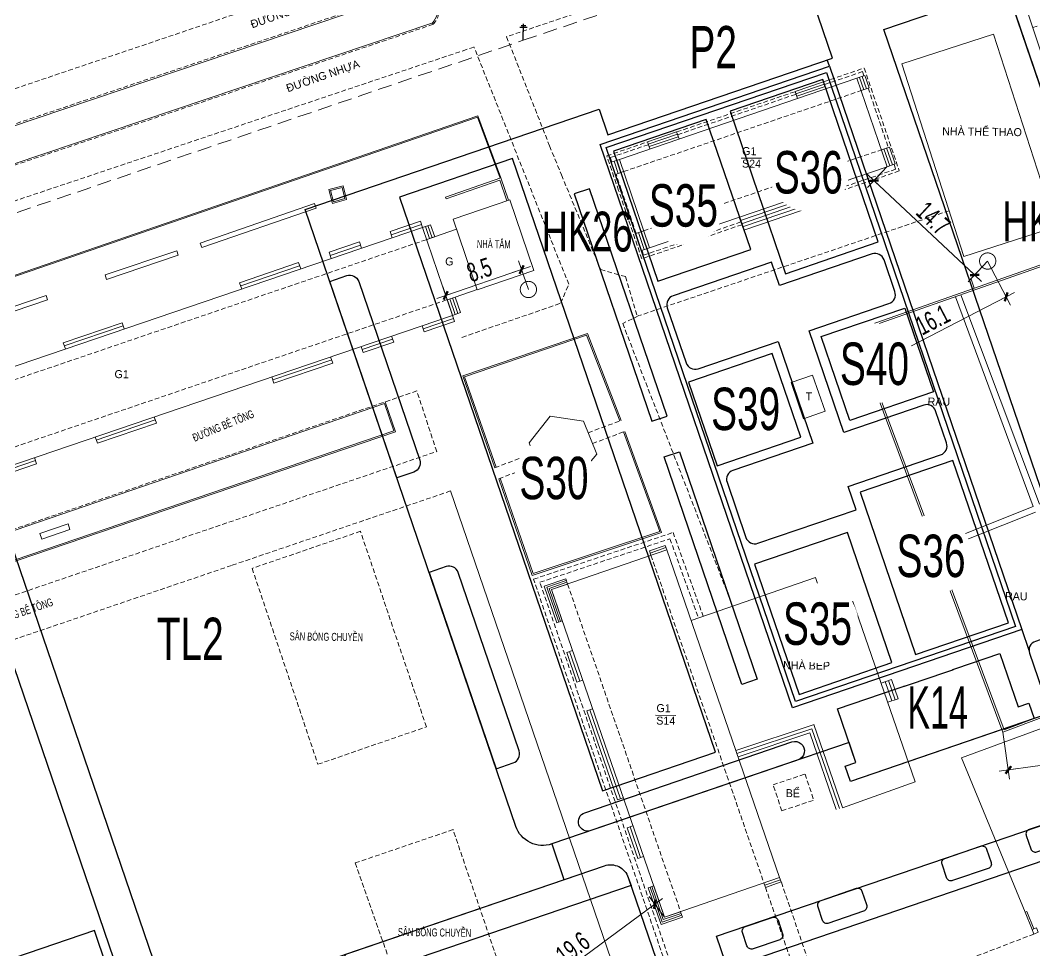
# Model space of a CAD drawing. Header units: inches. Extents: x 496359 to 501064, y 2374078 to 2377203.
# Drawn here: x 499073.7 to 499181.5, y 2376459.6 to 2376558.4 of the extents above; entities that cross this region are included whole.
import ezdxf
from ezdxf.enums import TextEntityAlignment as Align

# ---------------------------------------------------------------- set-up
doc = ezdxf.new("R2010")
doc.units = ezdxf.units.IN
doc.header["$MEASUREMENT"] = 0
doc.linetypes.add('DASHED', pattern=[0.75, 0.5, -0.25])
for name, color, linetype in [('cd', 7, 'Continuous'), ('chu', 6, 'Continuous'), ('MANH', 147, 'Continuous'), ('NOI', 2, 'Continuous'), ('tl', 8, 'Continuous')]:
    doc.layers.add(name, color=color, linetype=linetype)
for name, color, linetype, lineweight in [('EG Text2', 7, 'Continuous', 18), ('ISO', 252, 'Continuous', 20), ('LC Dim', 8, 'Continuous', 18), ('LC Net dam 1', 30, 'Continuous', 30), ('LC Net manh', 239, 'Continuous', 5)]:
    doc.layers.add(name, color=color, linetype=linetype, lineweight=lineweight)
doc.styles.add('dien giai', font='', dxfattribs={"width": 0.8})
doc.styles.add('EG Hai', font='')
doc.styles.add('style1', font='')
doc.styles.get('dien giai').set_extended_font_data('.VnArial NarrowH')
doc.styles.get('EG Hai').set_extended_font_data('.VnArial NarrowH')
doc.styles.get('style1').set_extended_font_data('.VnAvantH')
doc.dimstyles.new('DIM300', dxfattribs={"dimscale": 0.5, "dimtxt": 2, "dimasz": 0.007, "dimexe": 1, "dimexo": 0, "dimgap": 0.4, "dimtad": 1, "dimtoh": 1, "dimdec": 1, "dimzin": 1, "dimdsep": 46, "dimtxsty": 'dien giai', "dimblk": 'rowdim', "dimcen": 2.5, "dimclrd": 256, "dimclre": 256, "dimclrt": 2, "dimazin": 0, "dimtfac": 1, "dimtdec": 1, "dimtix": 1, "dimtmove": 2, "dimatfit": 0, "dimldrblk": 'dot leader', "dimfxl": 2, "dimtolj": 1, "dimtzin": 0, "dimlwd": -1, "dimlwe": -1, "dimarcsym": 1})

# ---------------------------------------------------------------- blocks, each defined once
blk = doc.blocks.new('cdien')
at = {"layer": 'cd', "extrusion": (-0.000518657, 0.000768986, 1)}
for p, q in [((-0.8, 2.78, 0), (0.76, 2.78, 0)), ((-0.46, 3.14, 0), (0.49, 3.14, 0)), ((0, 0), (0, 3.5, 0))]:
    blk.add_line(p, q, dxfattribs=at)
blk = doc.blocks.new('1')
at = {"layer": 'tl', "color": 250, "lineweight": 0}
blk.add_line((0, -0.5), (0, 0), dxfattribs=at)
blk = doc.blocks.new('Nền HT mới')
at = {"layer": 'chu', "color": 6, "lineweight": 0, "elevation": -28.38}
for points in [[(764.98, 263.02), (767.14, 263)], [(755.88, 203.86), (758.03, 203.83)]]:
    blk.add_lwpolyline(points, dxfattribs=at)
at = {"layer": 'MANH', "color": 1, "linetype": 'DASHED', "lineweight": 0, "ltscale": 3, "elevation": -28.38}
blk.add_lwpolyline([(562.77, 214.46), (590.05, 223.76), (618.36, 233.47), (646.51, 243), (675.3, 252.89), (741.83, 275.53), (811.08, 298.94), (834.62, 307.18)], dxfattribs=at)
at = {"layer": 'MANH', "color": 3, "linetype": 'DASHED', "lineweight": 0, "elevation": -28.38}
for points in [[(817.06, 301.97), (804.07, 297.44), (740.06, 275.91)], [(651.55, 258.23), (661.74, 261.65), (674.33, 265.81), (729.99, 284.67), (737.1, 287.22)], [(672.36, 261.42), (731.51, 281.37)], [(732.27, 277.23), (673.77, 257.54)], [(740.06, 275.91), (744.62, 264.32), (745.89, 261.23), (750.05, 251.17), (752.67, 250.43)], [(736.6, 274.8), (735.8, 274.54), (669.44, 252.31), (653.64, 246.99), (626.46, 237.9), (602.52, 229.99), (561.16, 215.66)], [(735.31, 243.97), (745.81, 247.6), (746.66, 249.61), (736.59, 274.83)], [(787.07, 257.43), (754.18, 246.3)], [(752.67, 250.43), (753.94, 246.14)], [(754.09, 246.28), (754.09, 246.28), (752.39, 245.46), (764.07, 215.42)], [(666.55, 209.37), (732.64, 231.85), (730.52, 238.28), (660.85, 214.39)], [(734.11, 227.66), (710.85, 219.75), (611.88, 186.06)], [(767.54, 185.57), (772.45, 171.58), (760.91, 167.51)], [(796.07, 180.6), (774.03, 172.15), (769.23, 186.13)]]:
    blk.add_lwpolyline(points, dxfattribs=at)
at = {"layer": 'MANH', "color": 2, "lineweight": 0, "elevation": -28.38}
for points in [[(672.41, 261.28), (731.56, 281.23)], [(732.22, 277.37), (673.72, 257.68)], [(782.02, 273.02), (791.78, 276.17)], [(791.78, 276.17), (798.4, 255.71)], [(782.02, 273.02), (788.64, 252.55)], [(777.27, 271.49), (778.12, 271.78)], [(777.99, 270.28), (777.55, 271.59)], [(778.28, 270.38), (777.83, 271.68)], [(778.56, 270.48), (778.12, 271.78)], [(752.04, 262.88), (777.27, 271.49)], [(770.7, 270.1), (773.73, 271.13)], [(770.79, 269.84), (773.82, 270.88)], [(770.88, 269.59), (773.91, 270.62)], [(773.73, 271.13), (773.99, 270.37)], [(780.47, 262.1), (777.27, 271.49)], [(777.71, 270.19), (778.56, 270.48)], [(770.7, 270.1), (770.96, 269.34)], [(656.5, 247.94), (658.99, 240.53), (736.96, 267.37), (739.36, 260.88)], [(755.02, 264.75), (758.11, 265.81)], [(755.11, 264.49), (758.2, 265.55)], [(755.19, 264.24), (758.29, 265.29)], [(758.11, 265.81), (758.37, 265.05)], [(755.02, 264.75), (755.28, 263.99)], [(779.86, 263.9), (780.71, 264.19)], [(780.75, 262.19), (780.14, 264)], [(781.04, 262.29), (780.42, 264.09)], [(781.32, 262.39), (780.71, 264.19)], [(752.04, 262.88), (751.18, 262.59)], [(751.63, 261.29), (751.18, 262.59)], [(751.91, 261.39), (751.47, 262.69)], [(752.2, 261.48), (751.75, 262.79)], [(755.24, 253.49), (752.04, 262.88)], [(755.24, 253.49), (780.47, 262.1)], [(781.32, 262.39), (780.47, 262.1)], [(733.58, 258.88), (739.45, 260.91), (740.26, 258.53)], [(752.48, 261.58), (751.63, 261.29)], [(722.69, 260.08), (723.07, 258.61), (721.56, 258.2), (721.17, 259.68), (722.69, 260.08)], [(733.64, 258.7), (739.33, 260.66), (740.07, 258.47)], [(733.64, 258.7), (733.58, 258.88)], [(771.38, 257.46), (770.91, 258.84)], [(707.52, 253.99), (719.66, 258.18)], [(707.69, 253.52), (719.82, 257.7)], [(719.82, 257.7), (719.66, 258.18)], [(734.38, 256.53), (740.39, 258.58)], [(740.39, 258.58), (742.95, 251.07)], [(764.89, 256.39), (771.03, 258.48)], [(765.01, 256.05), (771.14, 258.14)], [(765.13, 255.71), (771.26, 257.8)], [(734.38, 256.53), (736.93, 249.03)], [(765.24, 255.37), (764.77, 256.74)], [(765.24, 255.37), (771.38, 257.46)], [(661.73, 232.03), (731.14, 255.65)], [(727.68, 255.21), (730.92, 256.31)], [(727.8, 254.88), (731.03, 255.98)], [(731.14, 255.65), (730.92, 256.31)], [(731.14, 255.65), (731.99, 255.94)], [(734.32, 246.31), (731.14, 255.65)], [(731.86, 254.47), (731.43, 255.75)], [(731.58, 254.37), (734.75, 255.45)], [(732.15, 254.56), (731.71, 255.84)], [(732.43, 254.66), (731.99, 255.94)], [(788.64, 252.55), (798.4, 255.71)], [(727.68, 255.21), (727.91, 254.55)], [(731.58, 254.37), (732.43, 254.66)], [(754.63, 255.29), (753.77, 255)], [(754.39, 253.2), (753.77, 255)], [(754.67, 253.3), (754.06, 255.1)], [(754.96, 253.39), (754.34, 255.2)], [(707.69, 253.52), (707.52, 253.99)], [(721.21, 253.01), (724.44, 254.11)], [(721.33, 252.68), (724.55, 253.78)], [(724.44, 254.11), (724.66, 253.45)], [(754.39, 253.2), (755.24, 253.49)], [(697.42, 250.6), (705.03, 253.17)], [(697.58, 250.12), (705.19, 252.69)], [(705.19, 252.69), (705.03, 253.17)], [(721.21, 253.01), (721.44, 252.35)], [(792.78, 202.03), (815.45, 210.56), (799.8, 252.73), (776.87, 244.68), (776.87, 244.68), (792.78, 202.03)], [(711.7, 249.78), (717.96, 251.91)], [(711.82, 249.45), (718.08, 251.58)], [(717.96, 251.91), (718.19, 251.24)], [(736.93, 249.03), (742.95, 251.07)], [(697.58, 250.12), (697.42, 250.6)], [(789.2, 250.09), (789.39, 250.15)], [(789.2, 250.09), (789.54, 249.13)], [(789.39, 250.15), (789.72, 249.2)], [(711.7, 249.78), (711.93, 249.11)], [(734.61, 248.26), (736.92, 249.05)], [(678.82, 244.26), (691.15, 248.43)], [(678.98, 243.79), (691.31, 247.96)], [(691.31, 247.96), (691.15, 248.43)], [(733.75, 247.97), (734.61, 248.26)], [(734.6, 246.41), (734.04, 248.07)], [(734.89, 246.51), (734.32, 248.17)], [(735.17, 246.6), (734.61, 248.26)], [(795.99, 226.01), (787.72, 248.28)], [(788.29, 248.48), (796.65, 226.27)], [(664.9, 222.7), (734.32, 246.31)], [(731.2, 244.88), (734.43, 245.98)], [(734.32, 246.31), (735.17, 246.6)], [(734.32, 246.31), (734.54, 245.65)], [(692.97, 243.4), (699.23, 245.53)], [(693.08, 243.07), (699.34, 245.2)], [(699.23, 245.53), (699.45, 244.87)], [(731.31, 244.55), (731.09, 245.21)], [(731.31, 244.55), (734.54, 245.65)], [(724.73, 242.68), (727.95, 243.78)], [(728.07, 243.45), (727.84, 244.11)], [(752.21, 235.15), (748.64, 244.38), (735.41, 239.89), (738.81, 230.13)], [(752.07, 235.1), (752.07, 235.1), (748.55, 244.2), (735.6, 239.79), (738.95, 230.18)], [(692.97, 243.4), (693.2, 242.74)], [(724.84, 242.35), (724.61, 243.01)], [(724.84, 242.35), (728.07, 243.45)], [(715.22, 239.45), (721.48, 241.58)], [(721.59, 241.24), (721.37, 241.91)], [(715.33, 239.11), (721.59, 241.24)], [(715.33, 239.11), (715.11, 239.78)], [(770.27, 239.19), (772.55, 239.97)], [(772.55, 239.97), (773.88, 236.12)], [(770.27, 239.19), (771.6, 235.33)], [(614.9, 195.01), (657.02, 209.18), (657.98, 206.47), (666.55, 209.39), (665.47, 212.59), (728.26, 233.95), (727.17, 237.13)], [(614.85, 195.16), (657.11, 209.37), (658.07, 206.66), (666.36, 209.48), (665.28, 212.68), (728.07, 234.05), (727.08, 236.94)], [(727.08, 236.94), (660.9, 214.24)], [(771.6, 235.33), (773.88, 236.12)], [(696.48, 233.07), (702.74, 235.2)], [(702.86, 234.87), (702.63, 235.53)], [(696.6, 232.74), (702.86, 234.87)], [(739.22, 228.95), (742.79, 218.69), (756.52, 223.26), (752.63, 233.99)], [(739.36, 229.01), (742.88, 218.88), (756.33, 223.35), (752.49, 233.93)], [(696.6, 232.74), (696.37, 233.4)], [(683.69, 228.72), (690.03, 230.88)], [(690.14, 230.54), (689.92, 231.21)], [(683.8, 228.39), (690.14, 230.54)], [(734.11, 227.66), (754.24, 168.86)], [(785.6, 221.86), (795.99, 226.01)], [(796.22, 225.4), (785.81, 221.28)], [(690.49, 223.16), (693.48, 224.18)], [(693.68, 223.57), (693.48, 224.18)], [(690.7, 222.55), (690.49, 223.16)], [(690.7, 222.55), (693.68, 223.57)], [(744.82, 217.18), (757.06, 221.4)], [(756.9, 221.88), (755.22, 221.3)], [(755.39, 220.83), (755.22, 221.3)], [(756.98, 221.64), (755.3, 221.06)], [(756.9, 221.88), (757.06, 221.4)], [(757.06, 221.4), (769.06, 186.6)], [(746.34, 218.34), (744.06, 217.55), (745.4, 213.66)], [(746.4, 218.15), (744.32, 217.43), (745.59, 213.72)], [(746.47, 217.96), (744.57, 217.31), (745.78, 213.79)], [(746.53, 217.77), (744.82, 217.18), (745.97, 213.86)], [(746.53, 217.77), (746.34, 218.34)], [(772.87, 218.46), (759.65, 213.9)], [(774.07, 214.98), (772.87, 218.46)], [(744.82, 217.18), (756.83, 182.38)], [(776.84, 215.93), (774.07, 214.98)], [(783.45, 196.78), (776.84, 215.93)], [(745.4, 213.66), (745.97, 213.86)], [(746.44, 210.52), (747.05, 210.73)], [(746.44, 210.52), (747.53, 207.35)], [(746.74, 210.62), (747.84, 207.46)], [(822.52, 192.77), (816.65, 209.72), (788.36, 199.33), (795.14, 182.92)], [(747.53, 207.35), (748.14, 207.56)], [(780.94, 207.64), (779.83, 207.25)], [(780.98, 205.37), (780.28, 207.41)], [(781.32, 205.49), (780.61, 207.52)], [(781.65, 205.6), (780.94, 207.64)], [(781.65, 205.6), (780.54, 205.22)], [(748.58, 204.3), (749.19, 204.52)], [(748.58, 204.3), (751.84, 194.85)], [(748.89, 204.41), (752.15, 194.96)], [(764.41, 200.1), (772.71, 202.86)], [(775.74, 194.04), (772.7, 202.86)], [(764.52, 199.77), (772.48, 202.41)], [(764.64, 199.44), (772.27, 201.97)], [(775.08, 193.82), (772.27, 201.97)], [(775.41, 193.93), (772.48, 202.41)], [(783.45, 196.78), (775.73, 194.01)], [(751.84, 194.85), (752.45, 195.06)], [(752.87, 191.87), (753.48, 192.08)], [(752.87, 191.87), (753.98, 188.64)], [(753.18, 191.98), (754.29, 188.74)], [(753.98, 188.64), (754.6, 188.85)], [(769.06, 186.6), (756.83, 182.38)], [(769.23, 186.13), (769.06, 186.6)], [(755.11, 185.52), (755.68, 185.71)], [(758.73, 182.41), (756.46, 181.62), (755.11, 185.52)], [(758.67, 182.6), (756.58, 181.88), (755.3, 185.58)], [(758.6, 182.78), (756.7, 182.13), (755.49, 185.65)], [(758.54, 182.97), (756.83, 182.38), (755.68, 185.71)], [(767.39, 186.03), (767.55, 185.55)], [(769.14, 186.37), (767.47, 185.79)], [(769.23, 186.13), (767.55, 185.55)], [(758.54, 182.97), (758.73, 182.41)], [(795.14, 182.92), (795.32, 183)], [(795.14, 182.92), (795.88, 181.07)], [(795.32, 183), (796.06, 181.14)]]:
    blk.add_lwpolyline(points, dxfattribs=at)
blk.add_lwpolyline([(821.46, 200.01), (795.5, 278.24, -0.435873), (796.2, 279.53), (800.78, 280.68, -0.394322), (801.97, 280.02), (827.35, 202.25, -0.393708), (826.78, 201.02), (822.79, 199.4, -0.433538)], format="xyb", close=True, dxfattribs=at)
at = {"layer": 'MANH', "color": 5, "linetype": 'DASHED', "lineweight": 0, "elevation": -28.38}
for points in [[(773.74, 271.12), (778.04, 272.58), (781.77, 261.65), (771.18, 258.03)], [(773.84, 270.83), (777.86, 272.2), (778.01, 271.75)], [(778.46, 270.44), (780.6, 264.15)], [(758.12, 265.79), (770.71, 270.08)], [(758.22, 265.5), (770.81, 269.8)], [(751.95, 259.58), (750.69, 263.25), (755.02, 264.73)], [(751.23, 262.61), (751.07, 263.07), (755.12, 264.45)], [(781.22, 262.35), (781.39, 261.84), (771.08, 258.32)], [(753.82, 255.02), (752.23, 259.67), (751.68, 261.31)], [(765.05, 255.94), (754.42, 252.32), (751.95, 259.58)], [(764.95, 256.23), (754.61, 252.7), (754.43, 253.22)], [(742.92, 218.29), (757.74, 223.25), (760.94, 214.35)], [(743.6, 217.96), (757.41, 222.58), (760.44, 214.17)], [(762.04, 162.58), (742.92, 218.29)], [(762.54, 162.75), (743.6, 217.96)]]:
    blk.add_lwpolyline(points, dxfattribs=at)
at = {"layer": 'MANH', "linetype": 'DASHED', "lineweight": 0, "elevation": -28.38}
for points in [[(752.48, 261.58), (777.71, 270.19)], [(754.63, 255.29), (779.86, 263.9)], [(662.16, 230.75), (731.58, 254.37)], [(664.34, 224.36), (733.75, 247.97)], [(755.39, 220.83), (767.39, 186.03)], [(746.53, 217.77), (758.54, 182.97)]]:
    blk.add_lwpolyline(points, dxfattribs=at)
at = {"layer": 'MANH', "lineweight": 0, "elevation": -28.38}
blk.add_lwpolyline([(739.45, 260.91), (737.02, 267.5), (659.06, 240.66), (656.59, 247.97)], dxfattribs=at)
at = {"layer": 'MANH', "color": 2, "lineweight": 0, "elevation": -28.38}
for points in [[(722.58, 259.89), (722.89, 258.71), (721.67, 258.38), (721.36, 259.57)], [(792.9, 202.29), (815.2, 210.68), (799.68, 252.48), (777.13, 244.56)], [(743.68, 229.35), (747.31, 228.8), (749.65, 231.57), (748.24, 235.06), (744.68, 235.6), (742.44, 232.78)], [(796.53, 180.79), (796.35, 181.25), (795.88, 181.07), (796.07, 180.6)]]:
    blk.add_lwpolyline(points, close=True, dxfattribs=at)
at = {"layer": 'MANH', "color": 2, "linetype": 'DASHED', "lineweight": 0, "elevation": -28.38}
for points in [[(748.73, 233.84), (752.21, 235.15)], [(749.19, 232.69), (752.63, 233.99)], [(738.81, 230.13), (742.85, 231.64)], [(739.23, 228.96), (743.27, 230.48)], [(768.37, 196.46), (771.76, 197.59)], [(771.76, 197.59), (772.68, 194.82)], [(769.29, 193.69), (768.37, 196.46)], [(769.29, 193.69), (772.68, 194.82)]]:
    blk.add_lwpolyline(points, dxfattribs=at)
for points in [[(720.02, 198.63), (731.54, 202.61), (724.54, 223.38), (713.03, 219.44)], [(731.01, 168.17), (741.15, 171.77), (734.37, 191.69), (723.98, 188.15)]]:
    blk.add_lwpolyline(points, close=True, dxfattribs=at)
at = {"layer": 'MANH', "color": 2, "lineweight": 0}
blk.add_arc((730.28, 279, -2.36), 2.51, 318.1585, 62.5739, dxfattribs=at)
at = {"layer": 'MANH', "color": 3, "linetype": 'DASHED', "lineweight": 0}
blk.add_arc((730.28, 279, -2.36), 2.66, 318.1585, 62.5739, dxfattribs=at)
at = {"layer": 'cd', "lineweight": 0, "xscale": 0.5, "yscale": 0.5, "zscale": 0.5, "rotation": 359.2672157837458}
blk.add_blockref('cdien', (741.83, 275.53, -2.53), dxfattribs=at)
at = {"layer": 'NOI', "color": 2, "lineweight": 0, "rotation": 108.3585656710633}
blk.add_blockref('1', (795.95, 276.88, -2.69), dxfattribs=at)
at = {"layer": 'chu', "color": 6, "lineweight": 0, "style": 'style1'}
for s, rotation, p in [('§¦êNG NHùA ', 19.213, (713.04, 276.79, -28.38)), ('§¦êNG NHùA ', 19.213, (716.83, 270, -28.38)), ('nhµ thÓ thao', 359.2672, (786.32, 265.45, -28.38)), ('G1', 359.2672, (765.07, 263.34, -28.38)), ('S24', 359.2672, (765.06, 262.01, -28.38)), ('g', 359.2672, (733.53, 251.62, -28.38)), ('g1', 359.2672, (698.41, 239.65, -28.38)), ('T', 359.2672, (771.81, 237.28, -2.16)), ('RAU', 359.2672, (784.77, 236.74, -28.38)), ('RAU', 359.2672, (792.99, 216.07, -28.38)), ('NHµ BÕP', 359.2672, (769.42, 208.74, -28.38)), ('G1', 359.2672, (755.97, 204.18, -28.38)), ('S14', 359.2672, (755.95, 202.85, -28.38)), ('BÓ', 359.2672, (769.7, 195.15, -1.72))]:
    blk.add_text(s, height=0.85, rotation=rotation, dxfattribs=at).set_placement(p)
at = {"layer": 'chu', "color": 6, "lineweight": 0, "style": 'style1', "width": 0.7}
blk.add_text('nhµ t¾m', height=0.85, rotation=359.2672, dxfattribs=at).set_placement((736.9, 253.47, -28.38))
at = {"layer": 'chu', "color": 6, "lineweight": 0, "ltscale": 0.8, "style": 'style1', "width": 0.7}
for s, rotation, p in [('§¦êNG B£ T¤NG', 22.4077, (706.92, 232.88, -28.38)), ('t«n', 359.2672, (745.1, 231.78, -2.18)), ('§¦êNG B£ T¤NG', 19.0786, (685.42, 213.25, -28.38)), ('s©n bãng chuyÒn', 359.2672, (717.02, 211.8, -28.38)), ('s©n bãng chuyÒn', 359.2672, (728.51, 180.4, -28.38))]:
    blk.add_text(s, height=0.85, rotation=rotation, dxfattribs=at).set_placement(p)
blk = doc.blocks.new('rowdim')
blk.add_line((-200, 0), (200, 0))
at = {"const_width": 50}
blk.add_lwpolyline([(-71, -71), (71, 71)], dxfattribs=at)
blk = doc.blocks.new('*D299')
at = {"layer": 'Defpoints', "color": 0, "transparency": 16777216}
for p in [(499165.76, 2376542.87), (499176.45, 2376532.85), (499175.07, 2376531.37)]:
    blk.add_point(p, dxfattribs=at)
at = {"layer": 'LC Dim', "transparency": 16777216}
for p, q in [((499165.76, 2376542.87), (499163.69, 2376540.66)), ((499164.38, 2376541.39), (499175.06, 2376531.37)), ((499176.45, 2376532.85), (499174.38, 2376530.64))]:
    blk.add_line(p, q, dxfattribs=at)
at = {"layer": 'LC Dim', "transparency": 16777216, "xscale": 0.005, "yscale": 0.005, "zscale": 0.005}
for p, rotation in [((499164.38, 2376541.39), 136.8472110397441), ((499175.07, 2376531.37), 316.8472110397441)]:
    blk.add_blockref('rowdim', p, dxfattribs=dict(at, rotation=rotation))
at = {"layer": 'LC Dim', "color": 2, "transparency": 16777216, "insert": (499170.68, 2376537.4), "char_height": 2, "attachment_point": 5, "rotation": 316.8472, "style": 'dien giai'}
blk.add_mtext('\\A1;14.7', dxfattribs=at)
blk = doc.blocks.new('dot leader')
at = {"const_width": 50}
blk.add_lwpolyline([(-25, 0, 1), (25, 0, 1)], format="xyb", close=True, dxfattribs=at)
blk = doc.blocks.new('*D300')
at = {"layer": 'Defpoints', "color": 0, "transparency": 16777216}
for p in [(499176.45, 2376532.85), (499178.42, 2376529.05), (499162.16, 2376525.46)]:
    blk.add_point(p, dxfattribs=at)
at = {"layer": 'LC Dim', "transparency": 16777216}
for p, q in [((499176.45, 2376532.85), (499178.88, 2376528.16)), ((499164.13, 2376521.66), (499178.42, 2376529.04)), ((499162.16, 2376525.46), (499164.59, 2376520.77))]:
    blk.add_line(p, q, dxfattribs=at)
at = {"layer": 'LC Dim', "transparency": 16777216, "xscale": 0.005, "yscale": 0.005, "zscale": 0.005}
for p, rotation in [((499178.42, 2376529.05), 27.34272483624992), ((499164.13, 2376521.66), 207.3427248362499)]:
    blk.add_blockref('rowdim', p, dxfattribs=dict(at, rotation=rotation))
at = {"layer": 'LC Dim', "color": 2, "transparency": 16777216, "insert": (499170.62, 2376526.61), "char_height": 2, "attachment_point": 5, "rotation": 27.3427, "style": 'dien giai'}
blk.add_mtext('\\A1;16.1', dxfattribs=at)
blk = doc.blocks.new('*D301')
at = {"layer": 'Defpoints', "color": 0, "transparency": 16777216}
for p in [(499201.52, 2376486.14), (499178.08, 2376482.81), (499202.09, 2376482.13)]:
    blk.add_point(p, dxfattribs=at)
at = {"layer": 'LC Dim', "transparency": 16777216}
for p, q in [((499201.52, 2376486.14), (499202.23, 2376481.14)), ((499178.08, 2376482.81), (499178.79, 2376477.81)), ((499178.65, 2376478.8), (499202.08, 2376482.13))]:
    blk.add_line(p, q, dxfattribs=at)
at = {"layer": 'LC Dim', "transparency": 16777216, "xscale": 0.005, "yscale": 0.005, "zscale": 0.005}
for p, rotation in [((499202.09, 2376482.13), 8.092863993831273), ((499178.65, 2376478.8), 188.0928639938313)]:
    blk.add_blockref('rowdim', p, dxfattribs=dict(at, rotation=rotation))
at = {"layer": 'LC Dim', "color": 2, "transparency": 16777216, "insert": (499190.17, 2376481.87), "char_height": 2, "attachment_point": 5, "rotation": 8.0929, "style": 'dien giai'}
blk.add_mtext('\\A1;23.7', dxfattribs=at)
blk = doc.blocks.new('*D303')
at = {"layer": 'Defpoints', "color": 0, "transparency": 16777216}
for p in [(499127.67, 2376529.83), (499118.89, 2376529.2), (499119.61, 2376527.09)]:
    blk.add_point(p, dxfattribs=at)
at = {"layer": 'LC Dim', "transparency": 16777216}
for p, q in [((499127.67, 2376529.83), (499126.63, 2376532.89)), ((499126.95, 2376531.94), (499118.9, 2376529.2)), ((499119.61, 2376527.09), (499118.57, 2376530.15))]:
    blk.add_line(p, q, dxfattribs=at)
at = {"layer": 'LC Dim', "transparency": 16777216, "xscale": 0.005, "yscale": 0.005, "zscale": 0.005}
for p, rotation in [((499126.95, 2376531.94), 18.78947499298981), ((499118.89, 2376529.2), 198.7894749929898)]:
    blk.add_blockref('rowdim', p, dxfattribs=dict(at, rotation=rotation))
at = {"layer": 'LC Dim', "color": 2, "transparency": 16777216, "insert": (499122.47, 2376531.92), "char_height": 2, "attachment_point": 5, "rotation": 18.7895, "style": 'dien giai'}
blk.add_mtext('\\A1;8.5', dxfattribs=at)
blk = doc.blocks.new('*D306')
at = {"layer": 'Defpoints', "color": 0, "transparency": 16777216}
for p in [(499142.12, 2376463.16), (499125.33, 2376452.94), (499126.36, 2376451.55)]:
    blk.add_point(p, dxfattribs=at)
at = {"layer": 'LC Dim', "transparency": 16777216}
for p, q in [((499142.12, 2376463.16), (499140.51, 2376465.35)), ((499141.1, 2376464.54), (499125.34, 2376452.94)), ((499126.36, 2376451.55), (499124.74, 2376453.74))]:
    blk.add_line(p, q, dxfattribs=at)
at = {"layer": 'LC Dim', "transparency": 16777216, "xscale": 0.005, "yscale": 0.005, "zscale": 0.005}
for p, rotation in [((499141.1, 2376464.54), 36.36295735677666), ((499125.33, 2376452.94), 216.3629573567766)]:
    blk.add_blockref('rowdim', p, dxfattribs=dict(at, rotation=rotation))
at = {"layer": 'LC Dim', "color": 2, "transparency": 16777216, "insert": (499132.38, 2376459.88), "char_height": 2, "attachment_point": 5, "rotation": 36.363, "style": 'dien giai'}
blk.add_mtext('\\A1;19.6', dxfattribs=at)

msp = doc.modelspace()

# ---------------------------------------------------------------- linework, layer by layer
at = {"layer": 'LC Net dam 1'}
for points in [[(499159.64, 2376553.55), (499159.41, 2376554.22)], [(499180.08, 2376493.72), (499180.84, 2376491.51)], [(499130.15, 2376470.94), (499131.45, 2376467.16)]]:
    msp.add_lwpolyline(points, dxfattribs=at)
at = {"layer": 'LC Net dam 1', "const_width": 0.1}
for points in [[(499175.59, 2376532.85, 1), (499177.32, 2376532.85, 1)], [(499126.81, 2376529.83, 1), (499128.54, 2376529.83, 1)]]:
    msp.add_lwpolyline(points, format="xyb", close=True, dxfattribs=at)
at = {"layer": 'LC Net dam 1'}
for points in [[(499113.7, 2376509.82), (499106.57, 2376530.68), (499108.38, 2376531.3, -0.414214), (499109.65, 2376530.68), (499116.13, 2376511.71, -0.414214), (499115.51, 2376510.44)], [(499117.13, 2376499.78), (499124.26, 2376478.93), (499126.06, 2376479.55, 0.414214), (499126.69, 2376480.82), (499120.21, 2376499.78, 0.414214), (499118.94, 2376500.4)], [(499181.52, 2376492.46, 0.414214), (499180.9, 2376491.19), (499186.3, 2376475.38, 0.414214), (499187.57, 2376474.76), (499189.77, 2376475.51, 0.414214), (499190.4, 2376476.78), (499185, 2376492.59, 0.414214), (499183.73, 2376493.21)], [(499134.3, 2376472.36, -1), (499133.66, 2376474.25), (499155.67, 2376481.78, -1), (499156.31, 2376479.88)], [(499181.67, 2376470.1), (499184.51, 2376471.07, 0.414214), (499184.82, 2376471.71), (499184.33, 2376473.13, 0.414214), (499183.7, 2376473.44), (499180.86, 2376472.47, 0.414214), (499180.55, 2376471.83), (499181.03, 2376470.41, 0.414214)], [(499176.51, 2376468.34), (499172.73, 2376467.05, -0.414214), (499172.09, 2376467.36), (499171.61, 2376468.78, -0.414214), (499171.92, 2376469.41), (499175.7, 2376470.71, -0.414214), (499176.34, 2376470.39), (499176.82, 2376468.97, -0.414214)], [(499135.74, 2376468.63, -0.414214), (499138.28, 2376467.38), (499138.58, 2376466.52), (499110.07, 2376456.78, -0.414214), (499108.81, 2376457.41), (499108.19, 2376459.21)], [(499159.52, 2376462.54), (499163.31, 2376463.83, 0.414214), (499163.62, 2376464.46), (499163.14, 2376465.88, 0.414214), (499162.5, 2376466.2), (499158.72, 2376464.9, 0.414214), (499158.4, 2376464.27), (499158.89, 2376462.85, 0.414214)], [(499154.37, 2376460.77), (499151.53, 2376459.8, -0.414214), (499150.89, 2376460.12), (499150.41, 2376461.54, -0.414214), (499150.72, 2376462.17), (499153.56, 2376463.14, -0.414214), (499154.19, 2376462.83), (499154.68, 2376461.41, -0.414214)]]:
    msp.add_lwpolyline(points, format="xyb", close=True, dxfattribs=at)
for points in [[(499161.79, 2376419.82), (499147.67, 2376461.13), (499186.62, 2376474.44), (499200.74, 2376433.12)], [(499008.95, 2376432.7), (499082.87, 2376457.96), (499081.58, 2376461.75), (499007.66, 2376436.49)]]:
    msp.add_lwpolyline(points, close=True, dxfattribs=at)
at = {"layer": 'LC Net dam 1', "elevation": -268.38}
msp.add_lwpolyline([(499186.48, 2376433.3), (499187.74, 2376429.61), (499174.34, 2376425.04), (499173.08, 2376428.73), (499161.44, 2376424.75), (499150.03, 2376458.14), (499186.71, 2376470.68), (499198.12, 2376437.28)], close=True, dxfattribs=at)
at = {"layer": 'LC Net dam 1'}
msp.add_lwpolyline([(498990.89, 2376419.13), (499135.74, 2376468.63, -0.414214), (499138.28, 2376467.38), (499145.91, 2376445.06), (499142.38, 2376443.85), (499148.78, 2376425.11), (499131.2, 2376419.11), (499130.42, 2376421.37), (499104.13, 2376412.39), (499105.26, 2376409.1), (499087.11, 2376404.74), (499080.92, 2376422.85), (499077.18, 2376421.58), (499072.43, 2376435.47, 0.414214)], format="xyb", dxfattribs=at)

# ---------------------------------------------------------------- block references
at = {"layer": 'LC Net manh'}
msp.add_blockref('Nền HT mới', (498385.3, 2376280.77, 2.92), dxfattribs=at)

# ---------------------------------------------------------------- texts
at = {"layer": 'EG Text2', "style": 'EG Hai', "width": 0.8}
for s, p in [('hk10', (499182.84, 2376537.07, -0.04)), ('hk26', (499133.91, 2376535.98, -53.72))]:
    msp.add_text(s, height=4.224, rotation=0, dxfattribs=at).set_placement(p, align=Align.MIDDLE_CENTER)

# ---------------------------------------------------------------- dimensions: what is measured, and where the dimension line sits
at = {"layer": 'LC Dim'}
for p1, p2, distance, picture, middle in [((499165.76, 2376542.87, -25.45), (499176.45, 2376532.85, -25.45), -2.03, '*D299', (499170.68, 2376537.4, -25.45)), ((499127.67, 2376529.83, -25.45), (499119.61, 2376527.09, -25.45), -2.23, '*D303', (499122.47, 2376531.92, -25.45)), ((499162.16, 2376525.46, -25.45), (499176.45, 2376532.85, -25.45), -4.28, '*D300', (499170.62, 2376526.61, -25.45)), ((499178.08, 2376482.81, -25.45), (499201.52, 2376486.14, -25.45), -4.05, '*D301', (499190.17, 2376481.87, -25.45)), ((499142.12, 2376463.16, -25.45), (499126.36, 2376451.55, -25.45), -1.72, '*D306', (499132.38, 2376459.88, -25.45))]:
    dim = msp.add_aligned_dim(p1=p1, p2=p2, distance=distance, dimstyle='DIM300', override={"dimscale": 1, "dimasz": 0.005, "dimpost": ''}, dxfattribs=at)
    dim.commit()
    dim.dimension.update_dxf_attribs({"geometry": picture, "text_midpoint": middle})

# ---------------------------------------------------------------- next in the draw order: wipeouts: each hides what was drawn before it
at = {"ltscale": 500}
for points, z in [([(499144.44, 2376552.37), (499143.98, 2376552.92), (499143.72, 2376553.32), (499143.49, 2376553.81), (499143.32, 2376554.34), (499143.23, 2376554.83), (499143.2, 2376555.27), (499143.22, 2376555.8), (499143.28, 2376556.2), (499143.43, 2376556.78), (499143.56, 2376557.09), (499143.78, 2376557.53), (499144.05, 2376557.92), (499144.43, 2376558.36), (499144.83, 2376558.72), (499145.31, 2376559.04), (499145.76, 2376559.26), (499146.2, 2376559.42), (499146.59, 2376559.52), (499147.1, 2376559.59), (499147.53, 2376559.61), (499147.94, 2376559.58), (499148.48, 2376559.48), (499148.89, 2376559.35), (499149.28, 2376559.19), (499149.86, 2376558.84), (499150.12, 2376558.64), (499150.42, 2376558.37), (499150.68, 2376558.1), (499150.94, 2376557.75), (499151.19, 2376557.34), (499151.35, 2376557), (499151.47, 2376556.64), (499151.59, 2376556.19), (499151.65, 2376555.79), (499151.67, 2376555.21), (499151.61, 2376554.66), (499151.51, 2376554.22), (499151.4, 2376553.87), (499151.2, 2376553.43), (499150.98, 2376553.05), (499150.77, 2376552.76), (499150.44, 2376552.38), (499150.17, 2376552.14), (499149.76, 2376551.83), (499149.49, 2376551.66), (499149.23, 2376551.53), (499148.93, 2376551.41), (499148.58, 2376551.29), (499148.25, 2376551.21), (499147.9, 2376551.16), (499147.55, 2376551.13), (499147.26, 2376551.13), (499146.83, 2376551.17), (499146.47, 2376551.24), (499146.06, 2376551.36), (499145.67, 2376551.52), (499145.19, 2376551.77), (499144.97, 2376551.92), (499144.66, 2376552.16)], -292.38), ([(499154.49, 2376539.35), (499154.03, 2376539.9), (499153.77, 2376540.3), (499153.54, 2376540.79), (499153.37, 2376541.32), (499153.28, 2376541.81), (499153.24, 2376542.25), (499153.26, 2376542.78), (499153.33, 2376543.18), (499153.48, 2376543.76), (499153.61, 2376544.07), (499153.83, 2376544.51), (499154.1, 2376544.9), (499154.48, 2376545.34), (499154.88, 2376545.7), (499155.35, 2376546.02), (499155.81, 2376546.24), (499156.24, 2376546.4), (499156.64, 2376546.5), (499157.15, 2376546.57), (499157.58, 2376546.59), (499157.99, 2376546.56), (499158.53, 2376546.46), (499158.94, 2376546.33), (499159.33, 2376546.17), (499159.91, 2376545.82), (499160.17, 2376545.62), (499160.47, 2376545.35), (499160.72, 2376545.08), (499160.99, 2376544.73), (499161.24, 2376544.32), (499161.39, 2376543.98), (499161.52, 2376543.62), (499161.64, 2376543.17), (499161.7, 2376542.77), (499161.72, 2376542.19), (499161.66, 2376541.64), (499161.56, 2376541.2), (499161.45, 2376540.85), (499161.25, 2376540.41), (499161.03, 2376540.03), (499160.82, 2376539.74), (499160.48, 2376539.36), (499160.22, 2376539.12), (499159.81, 2376538.81), (499159.53, 2376538.64), (499159.28, 2376538.51), (499158.98, 2376538.39), (499158.63, 2376538.27), (499158.3, 2376538.19), (499157.95, 2376538.14), (499157.6, 2376538.11), (499157.31, 2376538.11), (499156.88, 2376538.15), (499156.51, 2376538.22), (499156.11, 2376538.34), (499155.71, 2376538.5), (499155.24, 2376538.75), (499155.02, 2376538.9), (499154.71, 2376539.14)], -292.38), ([(499141.23, 2376535.82), (499140.76, 2376536.37), (499140.51, 2376536.77), (499140.28, 2376537.27), (499140.11, 2376537.79), (499140.02, 2376538.29), (499139.98, 2376538.73), (499140, 2376539.25), (499140.07, 2376539.66), (499140.22, 2376540.23), (499140.35, 2376540.55), (499140.57, 2376540.98), (499140.84, 2376541.38), (499141.22, 2376541.81), (499141.62, 2376542.17), (499142.09, 2376542.49), (499142.55, 2376542.72), (499142.98, 2376542.88), (499143.38, 2376542.98), (499143.88, 2376543.05), (499144.32, 2376543.06), (499144.73, 2376543.03), (499145.27, 2376542.93), (499145.68, 2376542.8), (499146.06, 2376542.64), (499146.65, 2376542.3), (499146.91, 2376542.1), (499147.21, 2376541.83), (499147.46, 2376541.55), (499147.73, 2376541.2), (499147.98, 2376540.79), (499148.13, 2376540.45), (499148.26, 2376540.1), (499148.38, 2376539.65), (499148.44, 2376539.25), (499148.46, 2376538.66), (499148.4, 2376538.11), (499148.3, 2376537.68), (499148.19, 2376537.33), (499147.99, 2376536.88), (499147.77, 2376536.51), (499147.56, 2376536.22), (499147.22, 2376535.83), (499146.96, 2376535.59), (499146.55, 2376535.29), (499146.27, 2376535.12), (499146.02, 2376534.99), (499145.72, 2376534.86), (499145.37, 2376534.75), (499145.04, 2376534.67), (499144.69, 2376534.61), (499144.34, 2376534.59), (499144.05, 2376534.59), (499143.62, 2376534.63), (499143.25, 2376534.7), (499142.85, 2376534.81), (499142.45, 2376534.97), (499141.98, 2376535.23), (499141.76, 2376535.38), (499141.45, 2376535.62)], -292.38), ([(499161.51, 2376519), (499161.05, 2376519.55), (499160.8, 2376519.95), (499160.56, 2376520.44), (499160.39, 2376520.97), (499160.3, 2376521.46), (499160.27, 2376521.9), (499160.29, 2376522.43), (499160.35, 2376522.84), (499160.51, 2376523.41), (499160.63, 2376523.72), (499160.85, 2376524.16), (499161.12, 2376524.55), (499161.5, 2376524.99), (499161.9, 2376525.35), (499162.38, 2376525.67), (499162.83, 2376525.9), (499163.27, 2376526.06), (499163.66, 2376526.16), (499164.17, 2376526.23), (499164.6, 2376526.24), (499165.01, 2376526.21), (499165.55, 2376526.11), (499165.96, 2376525.98), (499166.35, 2376525.82), (499166.94, 2376525.47), (499167.2, 2376525.28), (499167.49, 2376525.01), (499167.75, 2376524.73), (499168.01, 2376524.38), (499168.26, 2376523.97), (499168.42, 2376523.63), (499168.55, 2376523.28), (499168.66, 2376522.82), (499168.72, 2376522.42), (499168.74, 2376521.84), (499168.68, 2376521.29), (499168.58, 2376520.86), (499168.47, 2376520.51), (499168.27, 2376520.06), (499168.05, 2376519.68), (499167.84, 2376519.4), (499167.51, 2376519.01), (499167.24, 2376518.77), (499166.84, 2376518.46), (499166.56, 2376518.29), (499166.31, 2376518.17), (499166, 2376518.04), (499165.65, 2376517.92), (499165.32, 2376517.84), (499164.97, 2376517.79), (499164.62, 2376517.77), (499164.33, 2376517.77), (499163.9, 2376517.81), (499163.54, 2376517.88), (499163.13, 2376517.99), (499162.74, 2376518.15), (499162.26, 2376518.41), (499162.04, 2376518.55), (499161.73, 2376518.79)], -292.38), ([(499147.84, 2376514.22), (499147.37, 2376514.77), (499147.12, 2376515.17), (499146.88, 2376515.66), (499146.71, 2376516.19), (499146.62, 2376516.68), (499146.59, 2376517.12), (499146.61, 2376517.65), (499146.67, 2376518.05), (499146.83, 2376518.63), (499146.95, 2376518.94), (499147.18, 2376519.38), (499147.44, 2376519.77), (499147.82, 2376520.21), (499148.23, 2376520.57), (499148.7, 2376520.89), (499149.15, 2376521.11), (499149.59, 2376521.27), (499149.98, 2376521.37), (499150.49, 2376521.44), (499150.92, 2376521.46), (499151.34, 2376521.43), (499151.87, 2376521.33), (499152.29, 2376521.2), (499152.67, 2376521.04), (499153.26, 2376520.69), (499153.52, 2376520.49), (499153.82, 2376520.22), (499154.07, 2376519.95), (499154.33, 2376519.6), (499154.58, 2376519.19), (499154.74, 2376518.85), (499154.87, 2376518.49), (499154.98, 2376518.04), (499155.04, 2376517.64), (499155.06, 2376517.06), (499155, 2376516.51), (499154.91, 2376516.07), (499154.79, 2376515.72), (499154.59, 2376515.28), (499154.37, 2376514.9), (499154.17, 2376514.61), (499153.83, 2376514.23), (499153.57, 2376513.99), (499153.16, 2376513.68), (499152.88, 2376513.51), (499152.63, 2376513.38), (499152.32, 2376513.26), (499151.98, 2376513.14), (499151.64, 2376513.06), (499151.3, 2376513.01), (499150.94, 2376512.98), (499150.66, 2376512.98), (499150.22, 2376513.02), (499149.86, 2376513.09), (499149.45, 2376513.21), (499149.06, 2376513.37), (499148.58, 2376513.62), (499148.36, 2376513.77), (499148.06, 2376514.01)], -292.38), ([(499127.48, 2376506.88), (499127.01, 2376507.43), (499126.76, 2376507.83), (499126.53, 2376508.32), (499126.36, 2376508.85), (499126.27, 2376509.34), (499126.23, 2376509.78), (499126.25, 2376510.31), (499126.31, 2376510.71), (499126.47, 2376511.29), (499126.6, 2376511.6), (499126.82, 2376512.03), (499127.09, 2376512.43), (499127.47, 2376512.87), (499127.87, 2376513.23), (499128.34, 2376513.55), (499128.8, 2376513.77), (499129.23, 2376513.93), (499129.63, 2376514.03), (499130.13, 2376514.1), (499130.57, 2376514.12), (499130.98, 2376514.09), (499131.52, 2376513.99), (499131.93, 2376513.86), (499132.31, 2376513.7), (499132.9, 2376513.35), (499133.16, 2376513.15), (499133.46, 2376512.88), (499133.71, 2376512.61), (499133.98, 2376512.26), (499134.22, 2376511.85), (499134.38, 2376511.51), (499134.51, 2376511.15), (499134.63, 2376510.7), (499134.69, 2376510.3), (499134.7, 2376509.72), (499134.65, 2376509.17), (499134.55, 2376508.73), (499134.43, 2376508.38), (499134.24, 2376507.94), (499134.02, 2376507.56), (499133.81, 2376507.27), (499133.47, 2376506.89), (499133.21, 2376506.65), (499132.8, 2376506.34), (499132.52, 2376506.17), (499132.27, 2376506.04), (499131.97, 2376505.92), (499131.62, 2376505.8), (499131.29, 2376505.72), (499130.94, 2376505.67), (499130.59, 2376505.64), (499130.3, 2376505.64), (499129.87, 2376505.68), (499129.5, 2376505.75), (499129.1, 2376505.87), (499128.7, 2376506.03), (499128.23, 2376506.28), (499128.01, 2376506.43), (499127.7, 2376506.67)], -292.38), ([(499167.53, 2376498.6), (499167.06, 2376499.15), (499166.81, 2376499.56), (499166.58, 2376500.05), (499166.41, 2376500.58), (499166.31, 2376501.07), (499166.28, 2376501.51), (499166.3, 2376502.04), (499166.36, 2376502.44), (499166.52, 2376503.02), (499166.64, 2376503.33), (499166.87, 2376503.76), (499167.13, 2376504.16), (499167.51, 2376504.6), (499167.92, 2376504.96), (499168.39, 2376505.27), (499168.85, 2376505.5), (499169.28, 2376505.66), (499169.67, 2376505.76), (499170.18, 2376505.83), (499170.61, 2376505.84), (499171.03, 2376505.82), (499171.57, 2376505.71), (499171.98, 2376505.59), (499172.36, 2376505.42), (499172.95, 2376505.08), (499173.21, 2376504.88), (499173.51, 2376504.61), (499173.76, 2376504.34), (499174.02, 2376503.99), (499174.27, 2376503.57), (499174.43, 2376503.23), (499174.56, 2376502.88), (499174.67, 2376502.43), (499174.73, 2376502.03), (499174.75, 2376501.45), (499174.69, 2376500.9), (499174.6, 2376500.46), (499174.48, 2376500.11), (499174.28, 2376499.67), (499174.06, 2376499.29), (499173.86, 2376499), (499173.52, 2376498.62), (499173.26, 2376498.38), (499172.85, 2376498.07), (499172.57, 2376497.9), (499172.32, 2376497.77), (499172.02, 2376497.64), (499171.67, 2376497.53), (499171.33, 2376497.45), (499170.99, 2376497.4), (499170.64, 2376497.37), (499170.35, 2376497.37), (499169.91, 2376497.41), (499169.55, 2376497.48), (499169.14, 2376497.6), (499168.75, 2376497.76), (499168.27, 2376498.01), (499168.05, 2376498.16), (499167.75, 2376498.4)], -266.13), ([(499155.48, 2376491.4), (499155.01, 2376491.95), (499154.76, 2376492.35), (499154.53, 2376492.84), (499154.36, 2376493.37), (499154.27, 2376493.86), (499154.23, 2376494.3), (499154.25, 2376494.83), (499154.31, 2376495.23), (499154.47, 2376495.81), (499154.6, 2376496.12), (499154.82, 2376496.56), (499155.09, 2376496.95), (499155.47, 2376497.39), (499155.87, 2376497.75), (499156.34, 2376498.07), (499156.8, 2376498.3), (499157.23, 2376498.46), (499157.63, 2376498.56), (499158.13, 2376498.63), (499158.57, 2376498.64), (499158.98, 2376498.61), (499159.52, 2376498.51), (499159.93, 2376498.38), (499160.31, 2376498.22), (499160.9, 2376497.87), (499161.16, 2376497.68), (499161.46, 2376497.41), (499161.71, 2376497.13), (499161.98, 2376496.78), (499162.22, 2376496.37), (499162.38, 2376496.03), (499162.51, 2376495.68), (499162.63, 2376495.22), (499162.69, 2376494.82), (499162.71, 2376494.24), (499162.65, 2376493.69), (499162.55, 2376493.26), (499162.44, 2376492.91), (499162.24, 2376492.46), (499162.02, 2376492.08), (499161.81, 2376491.8), (499161.47, 2376491.41), (499161.21, 2376491.17), (499160.8, 2376490.86), (499160.52, 2376490.69), (499160.27, 2376490.57), (499159.97, 2376490.44), (499159.62, 2376490.32), (499159.29, 2376490.24), (499158.94, 2376490.19), (499158.59, 2376490.17), (499158.3, 2376490.17), (499157.87, 2376490.21), (499157.5, 2376490.28), (499157.1, 2376490.39), (499156.7, 2376490.55), (499156.23, 2376490.81), (499156.01, 2376490.95), (499155.7, 2376491.19)], -292.38), ([(499088.84, 2376489.78), (499088.37, 2376490.33), (499088.12, 2376490.73), (499087.89, 2376491.22), (499087.72, 2376491.75), (499087.62, 2376492.25), (499087.59, 2376492.69), (499087.61, 2376493.21), (499087.67, 2376493.62), (499087.83, 2376494.19), (499087.95, 2376494.51), (499088.18, 2376494.94), (499088.44, 2376495.34), (499088.82, 2376495.77), (499089.23, 2376496.13), (499089.7, 2376496.45), (499090.15, 2376496.68), (499090.59, 2376496.84), (499090.98, 2376496.94), (499091.49, 2376497.01), (499091.92, 2376497.02), (499092.34, 2376496.99), (499092.88, 2376496.89), (499093.29, 2376496.76), (499093.67, 2376496.6), (499094.26, 2376496.25), (499094.52, 2376496.06), (499094.82, 2376495.79), (499095.07, 2376495.51), (499095.33, 2376495.16), (499095.58, 2376494.75), (499095.74, 2376494.41), (499095.87, 2376494.06), (499095.98, 2376493.61), (499096.04, 2376493.2), (499096.06, 2376492.62), (499096, 2376492.07), (499095.91, 2376491.64), (499095.79, 2376491.29), (499095.59, 2376490.84), (499095.37, 2376490.46), (499095.17, 2376490.18), (499094.83, 2376489.79), (499094.57, 2376489.55), (499094.16, 2376489.24), (499093.88, 2376489.08), (499093.63, 2376488.95), (499093.33, 2376488.82), (499092.98, 2376488.7), (499092.64, 2376488.62), (499092.3, 2376488.57), (499091.95, 2376488.55), (499091.66, 2376488.55), (499091.22, 2376488.59), (499090.86, 2376488.66), (499090.45, 2376488.77), (499090.06, 2376488.93), (499089.58, 2376489.19), (499089.36, 2376489.33), (499089.06, 2376489.57)], -266.84), ([(499168.22, 2376482.49), (499167.76, 2376483.04), (499167.51, 2376483.44), (499167.27, 2376483.94), (499167.1, 2376484.46), (499167.01, 2376484.96), (499166.98, 2376485.4), (499167, 2376485.92), (499167.06, 2376486.33), (499167.22, 2376486.9), (499167.34, 2376487.22), (499167.56, 2376487.65), (499167.83, 2376488.05), (499168.21, 2376488.49), (499168.61, 2376488.84), (499169.09, 2376489.16), (499169.54, 2376489.39), (499169.98, 2376489.55), (499170.37, 2376489.65), (499170.88, 2376489.72), (499171.31, 2376489.73), (499171.72, 2376489.7), (499172.26, 2376489.6), (499172.67, 2376489.47), (499173.06, 2376489.31), (499173.65, 2376488.97), (499173.91, 2376488.77), (499174.2, 2376488.5), (499174.46, 2376488.22), (499174.72, 2376487.87), (499174.97, 2376487.46), (499175.13, 2376487.12), (499175.26, 2376486.77), (499175.37, 2376486.32), (499175.43, 2376485.92), (499175.45, 2376485.34), (499175.39, 2376484.78), (499175.29, 2376484.35), (499175.18, 2376484), (499174.98, 2376483.55), (499174.76, 2376483.18), (499174.55, 2376482.89), (499174.22, 2376482.51), (499173.95, 2376482.26), (499173.55, 2376481.96), (499173.27, 2376481.79), (499173.02, 2376481.66), (499172.71, 2376481.53), (499172.36, 2376481.42), (499172.03, 2376481.34), (499171.68, 2376481.28), (499171.33, 2376481.26), (499171.04, 2376481.26), (499170.61, 2376481.3), (499170.25, 2376481.37), (499169.84, 2376481.49), (499169.45, 2376481.64), (499168.97, 2376481.9), (499168.75, 2376482.05), (499168.44, 2376482.29)], -24)]:
    msp.add_wipeout(points, dxfattribs=at).translate(0, 0, z).dxf.layer = 'ISO'

# ---------------------------------------------------------------- next in the draw order: linework, layer by layer
at = {"layer": 'LC Net dam 1'}
msp.add_lwpolyline([(499103.96, 2376538.33), (499135.18, 2376548.99), (499136.11, 2376546.26), (499159.98, 2376554.41), (499157.97, 2376560.3), (499176.8, 2376566.73), (499207.35, 2376477.32), (499187.91, 2376470.67), (499183.07, 2376484.83), (499161.87, 2376477.58), (499161.32, 2376479.21), (499162.45, 2376479.6), (499161.73, 2376481.73), (499130.15, 2376470.94, -0.414214), (499126.34, 2376472.81), (499103.96, 2376538.33)], format="xyb", dxfattribs=at)
for points in [[(499194.05, 2376473.7), (499165.43, 2376557.46), (499178.45, 2376561.91), (499207.1, 2376478.05)], [(499155.72, 2376485.4), (499135.28, 2376545.22), (499159.64, 2376553.55), (499180.08, 2376493.72)], [(499156.05, 2376486.06), (499135.94, 2376544.9), (499159.32, 2376552.89), (499179.42, 2376494.05)], [(499149.09, 2376548.76), (499154.98, 2376531.51), (499164.84, 2376534.88), (499158.95, 2376552.12)], [(499151.29, 2376534.07), (499146.56, 2376547.9), (499136.7, 2376544.53), (499141.43, 2376530.7)], [(499125.98, 2376543.74), (499113.98, 2376539.64), (499135.53, 2376476.59), (499147.53, 2376480.69)], [(499142.41, 2376516.38), (499134.16, 2376540.53), (499132.55, 2376539.98), (499140.8, 2376515.83)], [(499158.76, 2376524.82), (499167.65, 2376527.85), (499170.69, 2376518.96), (499161.8, 2376515.92)], [(499153.57, 2376523.04), (499144.67, 2376520), (499147.71, 2376511.11), (499156.61, 2376514.14)], [(499143.71, 2376512.59), (499151.96, 2376488.44), (499150.35, 2376487.89), (499142.1, 2376512.04)], [(499162.91, 2376508.29), (499168.8, 2376491.05), (499178.66, 2376494.42), (499172.77, 2376511.66)], [(499166.28, 2376490.2), (499161.55, 2376504.03), (499151.69, 2376500.66), (499156.42, 2376486.83)], [(499177.76, 2376491.17), (499179.7, 2376485.49), (499180.83, 2376485.88), (499181.39, 2376484.25), (499161.87, 2376477.58), (499161.32, 2376479.21), (499162.45, 2376479.6), (499160.51, 2376485.28)]]:
    msp.add_lwpolyline(points, close=True, dxfattribs=at)
for points in [[(499166.6, 2376529.61), (499165.45, 2376532.98, 0.414215), (499164.18, 2376533.6), (499154.35, 2376530.24), (499153.5, 2376532.73), (499143.05, 2376529.16, 0.414214), (499142.43, 2376527.89), (499144.43, 2376522.03, 0.414214), (499145.7, 2376521.41), (499154.19, 2376524.31), (499157.88, 2376513.52), (499149.39, 2376510.62, 0.414214), (499148.77, 2376509.35), (499150.77, 2376503.49, 0.414214), (499152.04, 2376502.87), (499162.49, 2376506.44), (499161.64, 2376508.91), (499171.46, 2376512.27, 0.414214), (499172.09, 2376513.54), (499170.93, 2376516.93, 0.414214), (499169.66, 2376517.55), (499161.17, 2376514.65), (499157.49, 2376525.44), (499165.97, 2376528.34, 0.414214)], [(498987.69, 2376492.02), (498990.28, 2376484.44, -0.414214), (498991.52, 2376486.98), (499063.44, 2376511.56, -0.414214), (499065.98, 2376510.31), (499084.09, 2376457.32, -0.414214), (499082.84, 2376454.78), (499090.41, 2376457.37, -0.414016), (499087.87, 2376458.61), (499067.79, 2376517.27), (498990.23, 2376490.77, -0.414214)]]:
    msp.add_lwpolyline(points, format="xyb", close=True, dxfattribs=at)

# ---------------------------------------------------------------- next in the draw order: texts
at = {"layer": 'EG Text2', "style": 'EG Hai'}
for s, width, p in [('P2', 0.8, (499147.3, 2376555.56, -292.38)), ('s36', 0.8, (499157.41, 2376542.28, -292.38)), ('s35', 0.8, (499144.14, 2376538.76, -292.38)), ('s40', 0.8, (499164.43, 2376521.94, -292.38)), ('s39', 0.8, (499150.75, 2376517.15, -292.38)), ('s30', 0.8, (499130.39, 2376509.81, -292.38)), ('s36', 0.8, (499170.44, 2376501.54, -266.13)), ('s35', 0.8, (499158.39, 2376494.34, -292.38)), ('tl2', 0.8, (499091.75, 2376492.72, -266.84)), ('k14', 0.7, (499171.14, 2376485.43, -24))]:
    msp.add_text(s, height=4.5, rotation=0, dxfattribs=dict(at, width=width)).set_placement(p, align=Align.MIDDLE_CENTER)

doc.saveas('drawing.dxf')
